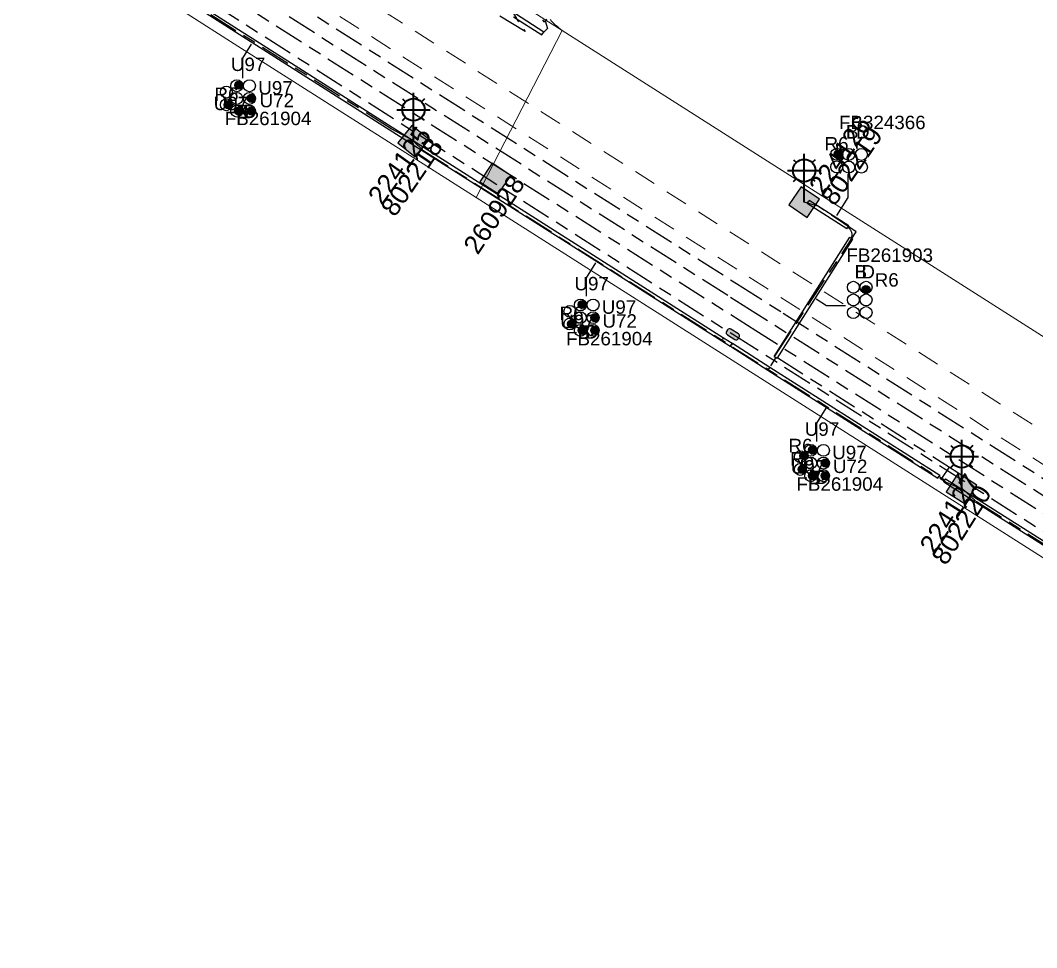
# Model space of a CAD drawing. Header units: metres. Extents: x 0 to 294317, y 0 to 6233398.
# Drawn here: x 292627 to 292763.1, y 6232032.2 to 6232156.4 of the extents above; entities that cross this region are included whole.
import ezdxf
from ezdxf.enums import TextEntityAlignment as Align

# ---------------------------------------------------------------- set-up
doc = ezdxf.new("R2010")
doc.units = ezdxf.units.M
doc.linetypes.add('Cable Exist UG', pattern=[8.2, 4, -1.2, 1.8, -1.2])
doc.linetypes.add('Dash', pattern=[5, 3, -2])
doc.layers.get('0').update_dxf_attribs({"color": 6})
for name, color, linetype in [('_User Miscellaneous2', 7, 'Continuous'), ('Duct_SP_EXT', 7, 'Continuous'), ('Equip_HV_EXT', 7, 'Continuous'), ('Equip_SP_SL_EXT', 7, 'Continuous'), ('Mains_HV_EXT', 7, 'Continuous'), ('Mains_SL_EXT', 7, 'Continuous'), ('SupportsUG_SP_LV_SL_EXT', 7, 'Continuous'), ('Trench_SP_EXT', 7, 'Continuous')]:
    doc.layers.add(name, color=color, linetype=linetype)
for name, color, linetype, lineweight in [('Cadastre Buildings_SP_EXT', 9, 'Continuous', 5), ('Cadastre Developer_SP_EXT', 9, 'Continuous', 5), ('Cadastre Land Parcels_SP_EXT', 9, 'Continuous', 5), ('Cadastre Roads_SP_EXT', 9, 'Continuous', 5)]:
    doc.layers.add(name, color=color, linetype=linetype, lineweight=lineweight)
doc.styles.add('COLUMN_LABEL', font='arial.ttf')
doc.styles.add('iecARIAL', font='arial.ttf', dxfattribs={"height": 2})
doc.styles.add('POLE_LABEL', font='arial.ttf')
doc.styles.get("Standard").update_dxf_attribs({"font": 'arial.ttf'})

# ---------------------------------------------------------------- blocks, each defined once
blk = doc.blocks.new('COLUMN_EXT')
blk.add_hatch(color=256).paths.add_polyline_path([(-1.49, 1.48), (-1.49, -1.49), (1.48, -1.49), (1.48, 1.48)])
blk.add_lwpolyline([(-1.49, -1.49), (1.48, -1.49), (1.48, 1.48), (-1.49, 1.48)], close=True)
for tag, height, style, flags, p in [('ASSET_NUM', 2.5, 'COLUMN_LABEL', 8, (2, 2)), ('STRUCTURE_PLANT_NUMBER', 0.2, 'POLE_LABEL', 9, (1.81, 0.03)), ('STREET_CODE', 0.2, 'COLUMN_LABEL', 9, (1.81, -0.2))]:
    blk.add_attdef(tag, text='', height=height, dxfattribs=dict(style=style, flags=flags)).set_placement(p, align=Align.MIDDLE_LEFT)
at = {"flags": 9}
for tag, p in [('COLUMN_TYPE', (1.81, -0.4)), ('OWNED_BY', (1.81, -0.6)), ('STATE', (1.81, -0.8)), ('USAGE', (1.81, -1)), ('LEGEND', (1.81, -1.2)), ('LOCATION', (1.81, -1.4)), ('STREETNAME', (1.81, -1.6)), ('SUBURB', (1.81, -1.8)), ('NOTES', (1.81, -2))]:
    blk.add_attdef(tag, text='', height=0.2, dxfattribs=at).set_placement(p, align=Align.MIDDLE_LEFT)
at = {"flags": 1}
blk.add_attdef('Z', (1.81, -2.35), '', height=0.2, dxfattribs=at)
blk = doc.blocks.new('DUCT_EXT')
blk.add_circle((0, 0.8), 0.8)
at = {"flags": 1}
blk.add_attdef('Z', (0, 0), '', height=0.2, dxfattribs=at)
at = {"flags": 9}
for tag, p in [('DUCT_CODE', (0, 0)), ('XSECT_TYPE', (0, -0.2)), ('STATE', (0, -0.6)), ('FB_REFERENCE', (0, -0.4)), ('NOTES', (0, -0.8))]:
    blk.add_attdef(tag, text='', height=0.2, dxfattribs=at).set_placement(p, align=Align.MIDDLE_LEFT)
blk = doc.blocks.new('SL_LANTERN_EXT')
at = {"lineweight": 40}
for p, q in [((-1.46, 5.68), (-1.06, 5.28)), ((0, 1.97), (0, 6.47)), ((1.46, 5.68), (1.06, 5.28)), ((-2.25, 4.22), (2.25, 4.22)), ((-1.46, 2.76), (-1.06, 3.16)), ((1.46, 2.76), (1.06, 3.16)), ((0, 0), (0, 2.72))]:
    blk.add_line(p, q, dxfattribs=at)
blk.add_circle((0, 4.22), 1.5, dxfattribs=at)
at = {"style": 'iecARIAL', "flags": 8}
blk.add_attdef('ASSET_NUM', (1.5, 1.5), '', height=2.5, dxfattribs=at)
for tag, p, height, flags in [('CONSTRUCTED_VOLTAGE', (0.98, -0.65), 0.2, 9), ('CONTROL_TYPE', (0.98, -0.85), 0.2, 9), ('LANTERN_PURPOSE', (0.98, -1.05), 0.2, 9), ('LANTERN_TYPE', (0.98, -1.25), 0.2, 9), ('NO_PHASES', (0.98, -1.45), 0.2, 9), ('LNUMBER', (2.18, -3.25), 2.5, 8), ('OPERATING_VOLTAGE', (0.98, -1.65), 0.2, 9), ('ORIENTATION', (0.98, -1.85), 0.2, 9), ('OWNED_BY', (0.98, -2.05), 0.2, 9), ('STATE', (0.98, -2.25), 0.2, 9), ('USAGE', (0.98, -2.45), 0.2, 9), ('CEXIST', (0.98, -2.65), 0.2, 9), ('CNEW', (0.98, -2.85), 0.2, 9), ('CNUMBER', (0.98, -3.05), 0.2, 9), ('CREMOVE', (0.98, -3.25), 0.2, 9), ('CREPLACE', (0.98, -3.45), 0.2, 9), ('LKINGHEIGHT', (0.98, -3.65), 0.2, 9), ('LBRACKET', (0.98, -3.85), 0.2, 9), ('LBRACKETVOCAB', (0.98, -4.05), 0.2, 9), ('LCATEGORY', (0.98, -4.25), 0.2, 9), ('LCHARGE1', (0.98, -4.45), 0.2, 9), ('LCHARGE1PERCENT', (0.98, -4.65), 0.2, 9), ('LCHARGE2', (0.98, -4.85), 0.2, 9), ('LCHARGE2PERCENT', (0.98, -5.05), 0.2, 9), ('LCHARGE3', (0.98, -5.25), 0.2, 9), ('LCHARGE3PERCENT', (0.98, -5.45), 0.2, 9), ('LEXIST', (0.98, -5.65), 0.2, 9), ('LLAMP', (0.98, -5.85), 0.2, 9), ('LLAMPVOCAB', (0.98, -6.05), 0.2, 9), ('LMAST', (0.98, -6.25), 0.2, 9), ('LMASTVOCAB', (0.98, -6.45), 0.2, 9), ('LNEW', (0.98, -6.65), 0.2, 9), ('LANTNUMBER', (0.98, -6.85), 0.2, 9), ('LOUTREACH', (0.98, -7.25), 0.2, 9), ('LOUTREACHVOCAB', (0.98, -7.45), 0.2, 9), ('LRATECODE', (0.98, -7.65), 0.2, 9), ('LREMOVE', (0.98, -7.85), 0.2, 9), ('LREPLACE', (0.98, -8.05), 0.2, 9), ('LTYPE', (0.98, -8.25), 0.2, 9), ('STREETNAME', (0.98, -9.25), 0.2, 9), ('SUBURB', (0.98, -9.45), 0.2, 1), ('LTYPEVOCAB', (0.98, -8.45), 0.2, 9), ('LEGEND', (0.98, -8.65), 0.2, 9), ('LOCATION', (0.98, -8.85), 0.2, 9), ('NOTES', (0.98, -9.05), 0.2, 9)]:
    blk.add_attdef(tag, p, '', height=height, dxfattribs=dict(flags=flags))
blk = doc.blocks.new('HV_STJ_EXT')
h = blk.add_hatch(color=256)
edge = h.paths.add_edge_path()
edge.add_ellipse((-0.59, 0.13), major_axis=(0.226, 0.226), ratio=1, start_angle=45, end_angle=135)
edge.add_line((-0.91, 0.13), (-0.91, -0.13))
edge.add_ellipse((-0.59, -0.13), major_axis=(0.226, 0.226), ratio=1, start_angle=135, end_angle=225)
edge.add_line((-0.59, -0.45), (0.59, -0.45))
edge.add_ellipse((0.59, -0.13), major_axis=(-0.226, 0.226), ratio=1, start_angle=135, end_angle=225)
edge.add_line((0.91, -0.13), (0.91, 0.13))
edge.add_ellipse((0.59, 0.13), major_axis=(-0.226, 0.226), ratio=1, start_angle=225, end_angle=315)
edge.add_line((0.59, 0.45), (-0.59, 0.45))
blk.add_lwpolyline([(-0.91, 0.13), (-0.91, -0.13, 0.414214), (-0.59, -0.45), (0.59, -0.45, 0.414214), (0.91, -0.13), (0.91, 0.13, 0.414214), (0.59, 0.45), (-0.59, 0.45, 0.414214)], format="xyb", close=True)
for tag, flags, p in [('ORIENTATION', 9, (1.5, 0)), ('Z', 1, (1.5, -0.8)), ('USAGE', 9, (1.5, -0.2)), ('LEGEND', 9, (1.5, -0.4)), ('NOTES', 9, (1.5, -0.6))]:
    blk.add_attdef(tag, text='', height=0.2, dxfattribs=dict(flags=flags)).set_placement(p, align=Align.MIDDLE_LEFT)
blk = doc.blocks.new('CABLE_LARGE_EXT')
h = blk.add_hatch(color=256)
edge = h.paths.add_edge_path()
edge.add_arc((0, 0.55), 0.55, 0, 360)
blk.add_circle((0, 0.55), 0.55)
at = {"flags": 1}
blk.add_attdef('Z', (0, 0), '', height=0.2, dxfattribs=at)
at = {"flags": 9}
for tag, p in [('COND_CODE', (0, 0)), ('STATE', (0, -0.4)), ('XSECT_SIZE', (0, -0.6)), ('FB_REFERENCE', (0, -0.2)), ('NOTES', (0, -0.8))]:
    blk.add_attdef(tag, text='', height=0.2, dxfattribs=at).set_placement(p, align=Align.MIDDLE_LEFT)

msp = doc.modelspace()

# ---------------------------------------------------------------- linework, layer by layer
at = {"layer": 'Cadastre Buildings_SP_EXT', "linetype": 'Continuous'}
msp.add_lwpolyline([(292697.94, 6232156.54), (292698.16, 6232156.3), (292698.38, 6232156.08), (292698.61, 6232155.85), (292698.85, 6232155.64), (292699.08, 6232155.43), (292699.52, 6232155.08), (292771.56, 6232109.23)], dxfattribs=at)
at = {"layer": 'Cadastre Developer_SP_EXT', "linetype": 'Dash'}
msp.add_lwpolyline([(292547.74, 6232237.72), (292549.53, 6232237.37), (292553.07, 6232235.3), (292557.54, 6232232.91), (292788.1, 6232085.97), (292815.67, 6232069.71), (292812.51, 6232065.86), (292811.23, 6232065.56), (292810.05, 6232065.89), (292808.86, 6232066.89), (292802.2, 6232071.54), (292786.15, 6232082.78), (292557.89, 6232228.24), (292549.27, 6232234.16), (292547.76, 6232235.54), (292547.5, 6232237)], dxfattribs=at)
at = {"layer": 'Cadastre Land Parcels_SP_EXT', "linetype": 'Continuous'}
msp.add_lwpolyline([(292788.53, 6232068.78), (292688.02, 6232132.69), (292655.11, 6232153.62), (292649.78, 6232157), (292620.59, 6232175.57), (292549.49, 6232063.87), (292722.42, 6231953.77)], dxfattribs=at)
at = {"layer": 'Cadastre Roads_SP_EXT', "linetype": 'Continuous'}
msp.add_lwpolyline([(292663.23, 6232178.18), (292699.52, 6232155.08), (292699.08, 6232155.43), (292698.85, 6232155.64), (292698.61, 6232155.85), (292698.38, 6232156.08), (292698.16, 6232156.3), (292697.94, 6232156.54)], dxfattribs=at)
msp.add_lwpolyline([(292813.01, 6232082.98), (292811.26, 6232083.97), (292810.8, 6232084.25), (292771.56, 6232109.23), (292699.52, 6232155.08), (292688.02, 6232132.69), (292788.53, 6232068.78), (292794.21, 6232064.81), (292799.51, 6232060.33), (292813.01, 6232082.98)], close=True, dxfattribs=at)
at = {"layer": 'Duct_SP_EXT'}
for p, q in [((292629.08, 6232171.89), (292679.32, 6232139.94)), ((292629.34, 6232172.29), (292679.58, 6232140.35)), ((292693.01, 6232156.93), (292696.82, 6232154.51)), ((292693.26, 6232157.34), (292697.08, 6232154.91)), ((292696.88, 6232156.49), (292697.09, 6232156.24)), ((292697.09, 6232156.24), (292697.27, 6232156.39)), ((292697.46, 6232156.55), (292697.27, 6232156.39)), ((292697.08, 6232154.91), (292696.95, 6232154.71)), ((292696.82, 6232154.51), (292696.95, 6232154.71)), ((292679.32, 6232139.94), (292679.45, 6232140.14)), ((292679.32, 6232139.94), (292679.45, 6232140.14)), ((292679.32, 6232139.94), (292720.89, 6232113.51)), ((292679.58, 6232140.35), (292679.45, 6232140.14)), ((292679.58, 6232140.35), (292679.45, 6232140.14)), ((292679.58, 6232140.35), (292721.15, 6232113.91)), ((292732.33, 6232131.9), (292732.46, 6232132.1)), ((292737.66, 6232128.51), (292732.33, 6232131.9)), ((292732.59, 6232132.3), (292732.46, 6232132.1)), ((292737.92, 6232128.91), (292732.59, 6232132.3)), ((292737.66, 6232128.51), (292737.79, 6232128.71)), ((292737.92, 6232128.91), (292737.79, 6232128.71)), ((292727.92, 6232111.4), (292738.05, 6232127.39)), ((292728.33, 6232111.15), (292738.45, 6232127.13)), ((292738.05, 6232127.39), (292738.25, 6232127.26)), ((292738.45, 6232127.13), (292738.25, 6232127.26)), ((292720.89, 6232113.51), (292721.02, 6232113.71)), ((292720.89, 6232113.51), (292722.04, 6232112.78)), ((292721.15, 6232113.91), (292721.02, 6232113.71)), ((292721.15, 6232113.91), (292722.3, 6232113.19)), ((292722.04, 6232112.78), (292722.17, 6232112.98)), ((292722.04, 6232112.78), (292722.06, 6232112.77)), ((292722.06, 6232112.77), (292722.19, 6232112.97)), ((292722.06, 6232112.77), (292727.07, 6232109.58)), ((292722.3, 6232113.19), (292722.17, 6232112.98)), ((292722.32, 6232113.17), (292722.19, 6232112.97)), ((292722.3, 6232113.19), (292722.32, 6232113.17)), ((292722.32, 6232113.17), (292727.33, 6232109.98)), ((292727.92, 6232111.4), (292728.12, 6232111.28)), ((292727.33, 6232109.98), (292727.2, 6232109.78)), ((292727.33, 6232109.98), (292727.2, 6232109.78)), ((292727.33, 6232109.98), (292750.11, 6232095.5)), ((292728.33, 6232111.15), (292728.12, 6232111.28)), ((292727.07, 6232109.58), (292727.2, 6232109.78)), ((292727.07, 6232109.58), (292727.2, 6232109.78)), ((292727.07, 6232109.58), (292749.85, 6232095.1)), ((292749.85, 6232095.1), (292749.98, 6232095.3)), ((292750.11, 6232095.5), (292749.98, 6232095.3)), ((292750.87, 6232095.02), (292750.75, 6232094.81)), ((292750.87, 6232095.02), (292789.61, 6232070.39)), ((292750.62, 6232094.61), (292750.75, 6232094.81)), ((292750.62, 6232094.61), (292789.34, 6232069.99))]:
    msp.add_line(p, q, dxfattribs=at)
for points in [[(292656.75, 6232148.7), (292656.75, 6232151.36), (292657.94, 6232153.27)], [(292737.79, 6232135.81), (292737.79, 6232132.68), (292736.25, 6232130.31)], [(292702.77, 6232119.5), (292702.77, 6232121.96), (292704.03, 6232123.96)], [(292737.49, 6232118.17), (292734.94, 6232118.17), (292733.52, 6232119.07)], [(292733.63, 6232100.02), (292733.63, 6232102.48), (292734.89, 6232104.48)]]:
    msp.add_lwpolyline(points, dxfattribs=at)
at = {"layer": 'Mains_HV_EXT', "linetype": 'Cable Exist UG'}
msp.add_lwpolyline([(292714.38, 6232204.38), (292693.2, 6232172.1), (292693.15, 6232172), (292693.15, 6232172, 0.043168), (292692.07, 6232169.57), (292692.07, 6232169.57), (292691.6, 6232167.92), (292691.6, 6232167.92, 0.227198), (292694.59, 6232154.96), (292694.59, 6232154.96), (292689.79, 6232157.83), (292689.79, 6232157.83), (292671.02, 6232169.78), (292668.68, 6232171.19), (292663.82, 6232171.88), (292663.82, 6232171.88), (292638.12, 6232188.23), (292629.75, 6232174.59), (292630.55, 6232172.8), (292632.06, 6232171.82)], format="xyb", dxfattribs=at)
for points in [[(292614.33, 6232189.08), (292619.19, 6232186.01), (292626.07, 6232182.42), (292628.52, 6232178.75), (292633.23, 6232178.24), (292641.6, 6232172.91), (292722.89, 6232121.17), (292722.89, 6232121.17), (292729.14, 6232117.2), (292797.44, 6232073.74)], [(292796.23, 6232072.22), (292725.44, 6232117.17), (292721.7, 6232119.55), (292721.7, 6232119.55), (292632.28, 6232176.4), (292627.8, 6232176.95), (292625.6, 6232178.35), (292617.92, 6232182.27), (292612.09, 6232185.83)], [(292790.62, 6232073.38), (292725.48, 6232114.82), (292692.29, 6232135.89), (292650.94, 6232162.21), (292631.9, 6232174.31), (292627.17, 6232174.9), (292624.65, 6232176.49), (292616.74, 6232180.74), (292611.02, 6232184.14)], [(292632.07, 6232171.82), (292722.39, 6232114.37)], [(292722.39, 6232114.37), (292793.85, 6232068.99), (292800.58, 6232063.31), (292803.81, 6232060.31), (292806.72, 6232057.27)]]:
    msp.add_lwpolyline(points, dxfattribs=at)
at = {"layer": 'Mains_SL_EXT', "linetype": 'Cable Exist UG'}
for points in [[(292679.59, 6232140.36), (292676.64, 6232141.92), (292631.29, 6232170.55), (292629.06, 6232172.68)], [(292679.62, 6232140.25), (292680.86, 6232139.03), (292680.86, 6232139.03), (292750.94, 6232094.54), (292753.01, 6232093.68)], [(292753.03, 6232093.74), (292752.53, 6232095.82), (292728.01, 6232111.42), (292738.91, 6232128.12), (292738.91, 6232128.12), (292733.78, 6232131.52), (292731.95, 6232132.09)], [(292807.6, 6232056.11), (292805.01, 6232056.47), (292800.26, 6232061.66), (292792.92, 6232067.78), (292754.87, 6232092.06), (292753.07, 6232093.74)]]:
    msp.add_lwpolyline(points, dxfattribs=at)
at = {"layer": 'Trench_SP_EXT', "linetype": 'Cable Exist UG'}
for points in [[(292697.27, 6232156.39), (292697.54, 6232155.34), (292696.95, 6232154.71)], [(292728.14, 6232111.26), (292727.41, 6232110.13)], [(292751.34, 6232096.57), (292750.34, 6232095.07)], [(292750.75, 6232094.81), (292749.98, 6232095.3)]]:
    msp.add_lwpolyline(points, dxfattribs=at)
msp.add_lwpolyline([(292737.84, 6232128.67, -0.317451), (292738.31, 6232127.36)], format="xyb", dxfattribs=at)

# ---------------------------------------------------------------- block references
at = {"layer": 'Duct_SP_EXT', "rotation": 90}
for name, p in [('DUCT_EXT', (292656.75, 6232147.68)), ('DUCT_EXT', (292658.45, 6232147.68)), ('DUCT_EXT', (292655.35, 6232146.83)), ('DUCT_EXT', (292656.75, 6232145.98)), ('DUCT_EXT', (292658.45, 6232145.98)), ('DUCT_EXT', (292655.35, 6232145.13)), ('CABLE_LARGE_EXT', (292655.35, 6232145.13)), ('CABLE_LARGE_EXT', (292658.45, 6232145.98)), ('DUCT_EXT', (292656.75, 6232144.28)), ('CABLE_LARGE_EXT', (292656.75, 6232144.28)), ('DUCT_EXT', (292658.45, 6232144.28)), ('CABLE_LARGE_EXT', (292658.45, 6232144.28)), ('DUCT_EXT', (292737.1, 6232138.5)), ('CABLE_LARGE_EXT', (292737.05, 6232138.5)), ('DUCT_EXT', (292738.7, 6232138.47)), ('DUCT_EXT', (292740.4, 6232138.47)), ('DUCT_EXT', (292737.1, 6232136.8)), ('DUCT_EXT', (292738.7, 6232136.77)), ('DUCT_EXT', (292740.4, 6232136.77)), ('DUCT_EXT', (292701.36, 6232117.45)), ('DUCT_EXT', (292702.76, 6232118.3)), ('DUCT_EXT', (292704.46, 6232118.3)), ('DUCT_EXT', (292702.76, 6232116.6)), ('DUCT_EXT', (292704.46, 6232116.6)), ('CABLE_LARGE_EXT', (292704.46, 6232116.6)), ('DUCT_EXT', (292701.36, 6232115.75)), ('CABLE_LARGE_EXT', (292701.36, 6232115.75)), ('DUCT_EXT', (292702.76, 6232114.9)), ('CABLE_LARGE_EXT', (292702.76, 6232114.9)), ('DUCT_EXT', (292704.46, 6232114.9)), ('CABLE_LARGE_EXT', (292704.46, 6232114.9)), ('DUCT_EXT', (292733.62, 6232098.82)), ('DUCT_EXT', (292735.32, 6232098.82)), ('DUCT_EXT', (292732.22, 6232097.97)), ('DUCT_EXT', (292733.62, 6232097.12)), ('DUCT_EXT', (292735.32, 6232097.12)), ('DUCT_EXT', (292732.22, 6232096.27)), ('CABLE_LARGE_EXT', (292732.22, 6232096.27)), ('CABLE_LARGE_EXT', (292735.32, 6232097.12)), ('DUCT_EXT', (292733.62, 6232095.42)), ('CABLE_LARGE_EXT', (292733.62, 6232095.42)), ('DUCT_EXT', (292735.32, 6232095.42)), ('CABLE_LARGE_EXT', (292735.32, 6232095.42))]:
    msp.add_blockref(name, p, dxfattribs=at)
at = {"layer": 'Duct_SP_EXT'}
for name, p in [('CABLE_LARGE_EXT', (292656.22, 6232147.2)), ('DUCT_EXT', (292738.52, 6232119.87)), ('DUCT_EXT', (292740.22, 6232119.87)), ('CABLE_LARGE_EXT', (292740.21, 6232119.81)), ('DUCT_EXT', (292738.52, 6232118.18)), ('DUCT_EXT', (292740.22, 6232118.18)), ('CABLE_LARGE_EXT', (292702.22, 6232117.81)), ('DUCT_EXT', (292738.52, 6232116.48)), ('DUCT_EXT', (292740.22, 6232116.48)), ('CABLE_LARGE_EXT', (292733.07, 6232098.32)), ('CABLE_LARGE_EXT', (292731.92, 6232097.53))]:
    msp.add_blockref(name, p, dxfattribs=at)
at = {"layer": 'Equip_HV_EXT', "rotation": 148.428038203189}
msp.add_blockref('HV_STJ_EXT', (292722.39, 6232114.37), dxfattribs=at)
at = {"layer": 'Equip_SP_SL_EXT'}
ref = msp.add_blockref('SL_LANTERN_EXT', (292679.62, 6232140.25), dxfattribs=at)
ref.add_attrib('ASSET_NUM', '224125', dxfattribs={"layer": '0', "height": 2.5, "rotation": 54.5535, "style": 'iecARIAL'}).set_placement((292681.12, 6232141.75), align=Align.MIDDLE_RIGHT)
ref = msp.add_blockref('SL_LANTERN_EXT', (292731.95, 6232132.09), dxfattribs=at)
ref.add_attrib('ASSET_NUM', '224126', dxfattribs={"layer": '0', "height": 2.5, "rotation": 55.6574, "style": 'iecARIAL'}).set_placement((292733.45, 6232133.59), align=Align.MIDDLE_LEFT)
ref = msp.add_blockref('SL_LANTERN_EXT', (292753.05, 6232093.77), dxfattribs=at)
ref.add_attrib('ASSET_NUM', '224127', dxfattribs={"layer": '0', "height": 2.5, "rotation": 57.5512, "style": 'iecARIAL'}).set_placement((292754.55, 6232095.27), align=Align.MIDDLE_RIGHT)
at = {"layer": 'SupportsUG_SP_LV_SL_EXT'}
ref = msp.add_blockref('COLUMN_EXT', (292679.62, 6232140.25), dxfattribs=dict(at, rotation=321.3478093328185))
ref.add_attrib('ASSET_NUM', '802218', dxfattribs={"layer": '0', "height": 2.5, "rotation": 55.7658, "style": 'COLUMN_LABEL'}).set_placement((292681.62, 6232141), align=Align.TOP_RIGHT)
ref = msp.add_blockref('COLUMN_EXT', (292731.95, 6232132.09), dxfattribs=dict(at, rotation=325.65740685229))
ref.add_attrib('ASSET_NUM', '802219', dxfattribs={"layer": '0', "height": 2.5, "rotation": 55.6574, "style": 'COLUMN_LABEL'}).set_placement((292733.95, 6232132.84), align=Align.TOP_LEFT)
ref = msp.add_blockref('COLUMN_EXT', (292690.58, 6232135.24), dxfattribs=dict(at, rotation=326.394779359737))
ref.add_attrib('ASSET_NUM', '260928', dxfattribs={"layer": '0', "height": 2.5, "rotation": 56.431, "style": 'COLUMN_LABEL'}).set_placement((292692.58, 6232135.99), align=Align.TOP_RIGHT)
ref = msp.add_blockref('COLUMN_EXT', (292753.02, 6232093.71), dxfattribs=dict(at, rotation=57.5511947557081))
ref.add_attrib('ASSET_NUM', '802220', dxfattribs={"layer": '0', "height": 2.5, "rotation": 57.8122, "style": 'COLUMN_LABEL'}).set_placement((292755.02, 6232094.46), align=Align.TOP_RIGHT)

# ---------------------------------------------------------------- texts
at = {"layer": '_User Miscellaneous2'}
for s, p in [('U97', (292655.16, 6232149.65)), ('U97', (292658.83, 6232146.5)), ('R6', (292652.96, 6232145.64)), ('U97', (292652.86, 6232144.4)), ('U72', (292659, 6232144.79)), ('FB261904', (292654.34, 6232142.4)), ('B', (292655.9, 6232143.33)), ('D', (292656.8, 6232143.33)), ('FB324366', (292736.6, 6232141.86)), ('B', (292737.53, 6232140.6)), ('D', (292738.88, 6232140.6)), ('R6', (292734.66, 6232139)), ('FB261903', (292737.59, 6232124.07)), ('B', (292738.69, 6232121.85)), ('D', (292739.59, 6232121.85)), ('R6', (292741.38, 6232120.76)), ('U97', (292701.17, 6232120.26)), ('U97', (292704.83, 6232117.12)), ('R6', (292699.18, 6232116.27)), ('U97', (292699.27, 6232115.19)), ('U72', (292704.92, 6232115.26)), ('B', (292701.65, 6232113.79)), ('D', (292702.55, 6232113.79)), ('FB261904', (292700.04, 6232112.89)), ('U97', (292732.01, 6232100.77)), ('R6', (292729.84, 6232098.57)), ('U97', (292735.69, 6232097.64)), ('R6', (292730.04, 6232096.79)), ('U97', (292730.14, 6232095.71)), ('U72', (292735.79, 6232095.78)), ('FB261904', (292730.9, 6232093.41)), ('B', (292732.52, 6232094.31)), ('D', (292733.42, 6232094.31))]:
    msp.add_text(s, height=1.8, dxfattribs=at).set_placement(p)

doc.saveas('drawing.dxf')
